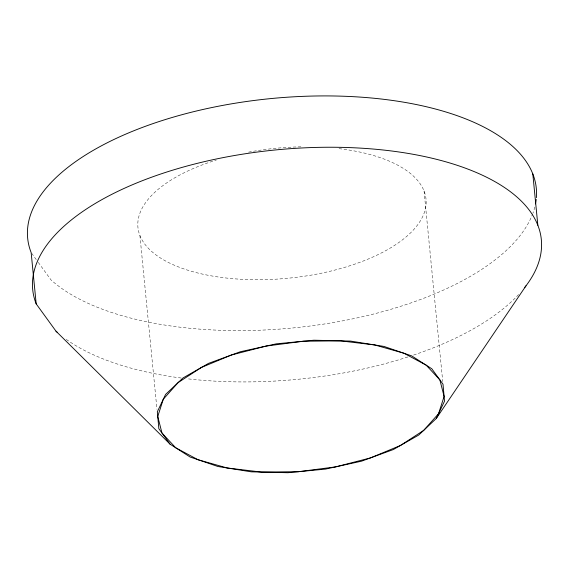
<?xml version="1.0" encoding="UTF-8"?>
<svg xmlns="http://www.w3.org/2000/svg" width="569" height="569" viewBox="0 0 569 569"><rect width="100%" height="100%" fill="white"/><g stroke="black" fill="none" stroke-linecap="round" stroke-linejoin="round"><path stroke-width="0.43" stroke-dasharray="2.85 2.13" d="M31.665 253.262L36.245 259.578M38.279 262.38L50.947 279.841A255.538 115.215 -5.6 0 0 314.493 325.432A255.538 115.215 -5.6 0 0 532.563 214.115M424.054 190.999L442.739 381.557M139.917 235.516L156.959 409.317M339.039 148.651A144.732 65.257 -5.6 0 1 397.887 243.183A144.732 65.257 -5.6 0 1 172.037 264.208A144.732 65.257 -5.6 0 1 216.248 160.081M248.603 152.136A144.732 65.257 -5.6 0 1 301.186 146.838M518.608 294.543A255.538 115.215 -5.6 0 1 413.03 355.255M407.881 356.955A255.538 115.215 -5.6 0 1 186.568 378.691M181.184 378.029A255.538 115.215 -5.6 0 1 65.463 338.818M534.817 207.031A255.538 115.215 -5.6 0 1 532.861 213.325"/><path stroke-width="0.85" d="M436.274 418.5L444.524 401.166L442.995 384.203L431.786 368.755L411.65 355.874L383.975 346.436L350.639 341.094L313.917 340.212L276.306 343.84L240.374 351.734L208.574 363.356L183.062 377.923L165.586 394.431L157.328 411.757L158.858 428.727L170.074 444.176L190.202 457.056L217.877 466.488L251.214 471.829L287.935 472.718L325.546 469.091L361.479 461.196L393.286 449.567L418.791 435.008L436.274 418.5L525.976 285.83M536.382 197.656A255.538 115.215 -5.6 0 0 264.813 99.205A255.538 115.215 -5.6 0 0 31.153 252.565L36.188 303.889L55.982 331.172L170.074 444.176M532.812 173.95L537.847 225.281M36.188 303.889A255.538 115.215 -5.6 0 1 312.004 147.542A255.538 115.215 -5.6 0 1 524.518 287.701M57.149 332.211A255.538 115.215 -5.6 0 1 55.982 331.172M536.211 199.449A255.538 115.215 -5.6 0 1 535.514 203.908M163.282 399.253L157.755 416.487L161.98 433.03L175.679 447.76L197.912 459.681L227.166 467.974L261.441 472.078L298.412 471.708L335.554 466.893L370.334 457.953L400.384 445.513L423.663 430.406L438.571 413.67L444.097 396.444L439.873 379.9L426.174 365.163L403.947 353.242L374.694 344.949L340.411 340.852L303.441 341.222L266.299 346.037L231.519 354.971L201.469 367.418L178.197 382.517L163.282 399.253"/></g></svg>
